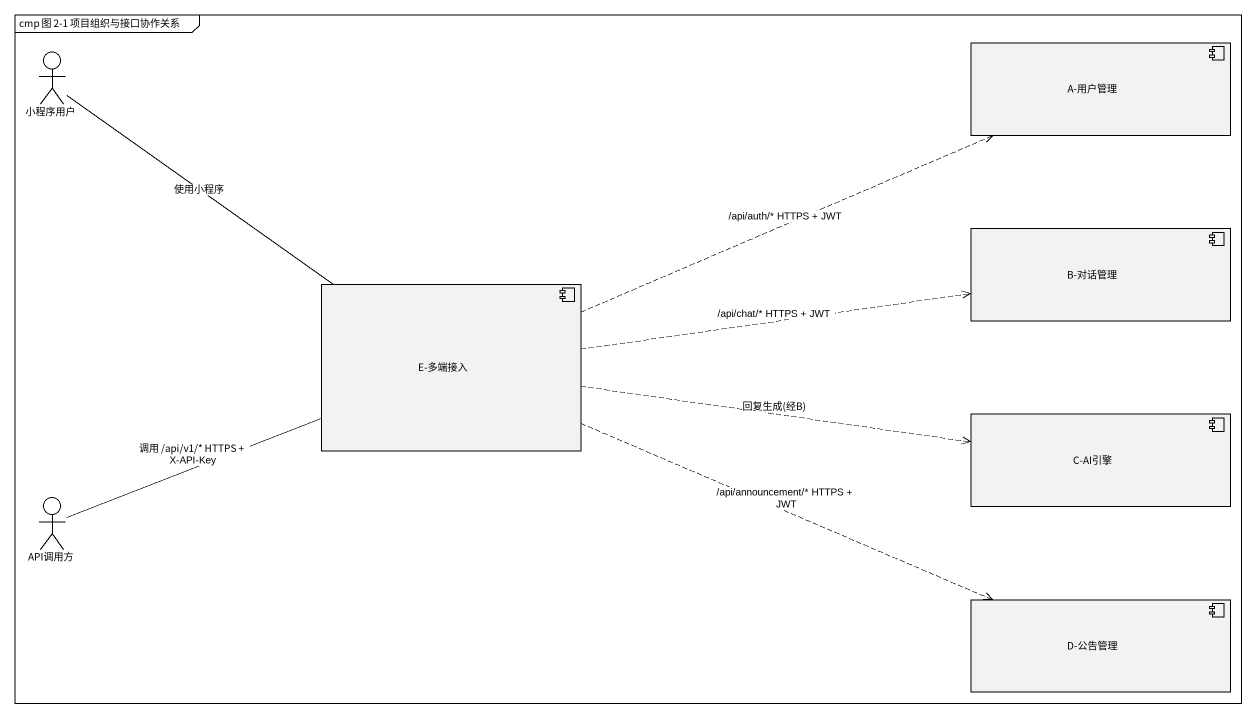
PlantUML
@startuml
mainframe cmp 图 2-1 项目组织与接口协作关系
actor 小程序用户
component "A-用户管理" as A_用户管理
component "B-对话管理" as B_对话管理
component "E-多端接入" as E_多端接入
component "C-AI引擎" as C_AI引擎
actor API调用方
component "D-公告管理" as D_公告管理
小程序用户 -right- E_多端接入 : 使用小程序
E_多端接入 .right.> A_用户管理 : /api/auth/* HTTPS + JWT
E_多端接入 .right.> B_对话管理 : /api/chat/* HTTPS + JWT
E_多端接入 .right.> C_AI引擎 : 回复生成(经B)
E_多端接入 .right.> D_公告管理 : /api/announcement/* HTTPS + JWT
API调用方 -right- E_多端接入 : 调用 /api/v1/* HTTPS + X-API-Key
@enduml
